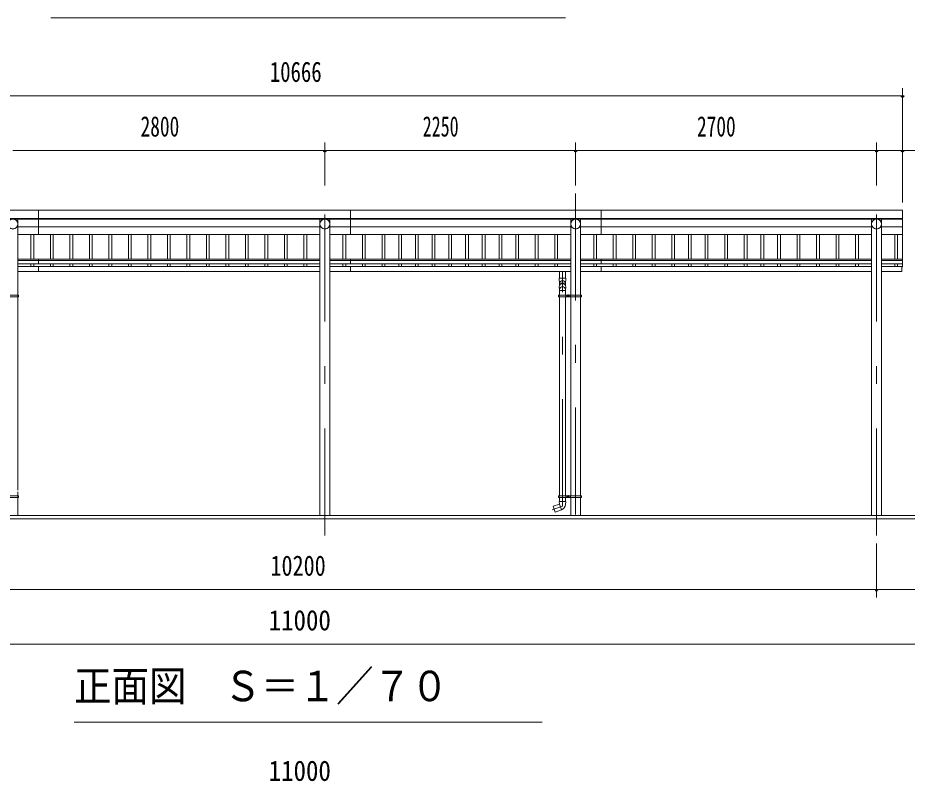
# Model space of a CAD drawing. Units: millimetres, scale not verified, with parts at other scales. Extents: x -31991 to 32006, y -14700 to 14700.
# Drawn here: x -4130 to 3850, y 774 to 7623 of the extents above; entities that cross this region are included whole.
import ezdxf
from ezdxf.enums import TextEntityAlignment as Align

# ---------------------------------------------------------------- set-up
doc = ezdxf.new("R2010")
doc.units = ezdxf.units.MM
doc.header["$LTSCALE"] = 80
doc.linetypes.add('USER3', pattern=[24, 12, -5, 2, -5])
for name, color, linetype, lineweight in [('0-2_1-07BOLD', 7, 'Continuous', 18), ('0-3_1-27CENTER', 3, 'USER3', 18), ('0-4_1-47THIN', 4, 'Continuous', 18), ('0-5_1-57DIM', 3, 'Continuous', 18)]:
    doc.layers.add(name, color=color, linetype=linetype, lineweight=lineweight)
doc.styles.add('ＭＳ ゴシック', font='')
doc.styles.get('ＭＳ ゴシック').set_extended_font_data('MS Gothic')

msp = doc.modelspace()

# ---------------------------------------------------------------- linework, layer by layer
at = {"layer": '0-2_1-07BOLD'}
for p, q in [((-3944.87, 5896.54), (-3944.87, 5678.35)), ((-1144.88, 5678.35), (-1144.88, 5896.54)), ((1105.13, 5896.54), (1105.13, 5678.35)), ((-6857.87, 5821.4), (3808.13, 5821.4)), ((3808.13, 5817.33), (-6857.87, 5817.33)), ((-4130.32, 5817.33), (-4130.32, 5135.54)), ((-1419.42, 5747.84), (-4130.32, 5747.84)), ((-1419.42, 5817.33), (-1419.42, 3157.54)), ((-1330.32, 3157.54), (-1330.32, 5817.33)), ((830.57, 5747.84), (-1330.32, 5747.84)), ((830.58, 5135.54), (830.58, 5817.33)), ((919.68, 5817.33), (919.68, 5135.54)), ((3530.57, 5747.84), (919.68, 5747.84)), ((3530.58, 3157.54), (3530.58, 5817.33)), ((3619.67, 5817.33), (3619.67, 3157.54)), ((3619.67, 5747.84), (3808.13, 5747.84)), ((-4130.32, 5678.35), (-1419.42, 5678.35)), ((-1330.32, 5678.35), (830.57, 5678.35)), ((919.68, 5678.35), (3530.57, 5678.35)), ((3808.13, 5678.35), (3619.67, 5678.35)), ((-4130.32, 5456.73), (-1419.42, 5456.73)), ((-1419.42, 5446.3), (-4130.32, 5446.3)), ((-3944.87, 5456.73), (-3944.87, 5416.69)), ((-1330.32, 5456.73), (830.57, 5456.73)), ((830.57, 5446.3), (-1330.32, 5446.3)), ((-1144.88, 5416.69), (-1144.88, 5456.73)), ((919.68, 5456.73), (3530.57, 5456.73)), ((3530.57, 5446.3), (919.68, 5446.3)), ((1105.13, 5456.73), (1105.13, 5416.69)), ((3619.68, 5456.73), (3808.13, 5456.73)), ((3808.13, 5446.3), (3619.68, 5446.3)), ((-4130.32, 5416.69), (-1419.42, 5416.69)), ((-1419.42, 5390.36), (-4130.32, 5390.36)), ((-3944.87, 5390.36), (-3944.87, 5345.36)), ((830.57, 5390.36), (-1330.33, 5390.36)), ((-1330.32, 5416.69), (830.57, 5416.69)), ((-1144.88, 5345.36), (-1144.88, 5390.36)), ((919.68, 5416.69), (3530.57, 5416.69)), ((3530.57, 5390.36), (919.68, 5390.36)), ((1105.13, 5390.36), (1105.13, 5345.36)), ((3619.67, 5416.69), (3808.13, 5416.69)), ((3803.13, 5387.78), (3808.13, 5387.78)), ((-4130.32, 5345.36), (-1419.42, 5345.36)), ((-1330.32, 5345.36), (830.57, 5345.36)), ((729.62, 5285.74), (729.62, 5345.36)), ((784.62, 5345.36), (784.62, 5285.74)), ((919.68, 5345.36), (3530.57, 5345.36)), ((3619.67, 5345.36), (3803.13, 5345.36)), ((-4130.32, 3386.14), (-4130.32, 5117.54)), ((-4128.73, 5135.54), (-4128.73, 5119.54)), ((-4122.63, 5127.54), (-4128.73, 5127.54)), ((728.01, 5127.54), (721.91, 5127.54)), ((728.01, 5119.54), (728.01, 5135.54)), ((729.61, 3335.54), (729.61, 5119.54)), ((729.62, 5176.09), (784.62, 5176.09)), ((784.62, 5119.54), (784.62, 3335.54)), ((786.21, 5135.54), (786.21, 5119.54)), ((828.96, 5135.54), (828.96, 5119.54)), ((830.57, 5119.54), (830.57, 3335.54)), ((830.58, 3386.14), (830.58, 5117.54)), ((919.67, 5119.54), (919.67, 3335.54)), ((919.68, 3386.14), (919.68, 5117.54)), ((921.26, 5135.54), (921.26, 5119.54)), ((927.36, 5127.54), (921.26, 5127.54)), ((-4130.32, 3335.54), (-4130.32, 3370.14)), ((830.58, 3335.54), (830.58, 3370.14)), ((919.68, 3335.54), (919.68, 3370.14)), ((-4130.32, 3319.54), (-4130.32, 3157.54)), ((-4128.73, 3335.54), (-4128.73, 3319.54)), ((-4128.73, 3327.54), (-4122.63, 3327.54)), ((728.01, 3327.54), (721.91, 3327.54)), ((728.01, 3319.54), (728.01, 3335.54)), ((786.12, 3282.63), (728.11, 3282.63)), ((729.61, 3282.63), (729.61, 3319.54)), ((786.12, 3282.63), (784.36, 3256.84)), ((784.62, 3319.54), (784.62, 3282.63)), ((786.21, 3335.54), (786.21, 3319.54)), ((828.96, 3319.54), (828.96, 3335.54)), ((830.57, 3157.54), (830.57, 3319.54)), ((830.58, 3319.54), (830.58, 3157.54)), ((919.67, 3157.54), (919.67, 3319.54)), ((919.68, 3319.54), (919.68, 3157.54)), ((921.26, 3335.54), (921.26, 3319.54)), ((921.26, 3327.54), (927.36, 3327.54)), ((-7174.87, 3127.54), (4125.13, 3127.54))]:
    msp.add_line(p, q, dxfattribs=at)
for points in [[(3808.13, 5387.78), (3808.13, 5896.54), (-6857.87, 5896.54), (-6857.87, 5387.78), (-6852.87, 5387.78)], [(3803.13, 5345.36), (3803.13, 5390.36), (3619.67, 5390.36)], [(729.62, 5217.98), (729.62, 5236.07), (727.62, 5285.74), (786.61, 5285.74)], [(786.61, 5285.74), (784.62, 5236.07), (784.62, 5217.97)], [(729.62, 5135.54), (729.62, 5183.03), (727.62, 5208.87)], [(786.61, 5209), (784.62, 5183.03), (784.62, 5135.54)], [(728.12, 3282.63), (729.61, 3260.63), (748.43, 3208.95)], [(748.14, 3208.85), (692.04, 3188.43), (673.23, 3240.11), (729.61, 3260.63)], [(3975.13, 3157.54), (-7024.87, 3157.54), (-7024.87, 3127.54)]]:
    msp.add_lwpolyline(points, dxfattribs=at)
for points in [[(-4122.63, 5119.54), (-4328.09, 5119.54), (-4328.09, 5135.54), (-4122.63, 5135.54)], [(927.36, 5119.54), (927.36, 5135.54), (721.91, 5135.54), (721.91, 5119.54)], [(802.59, 5130.42), (802.59, 5124.65), (807.59, 5121.77), (812.59, 5124.65), (812.59, 5130.42), (807.59, 5133.31)], [(-4122.63, 3335.54), (-4122.63, 3319.54), (-4328.09, 3319.54), (-4328.09, 3335.54)], [(927.36, 3335.54), (721.91, 3335.54), (721.91, 3319.54), (927.36, 3319.54)], [(812.59, 3330.43), (807.59, 3333.31), (802.59, 3330.43), (802.59, 3324.65), (807.59, 3321.77), (812.59, 3324.65)]]:
    msp.add_lwpolyline(points, close=True, dxfattribs=at)
for centre, radius in [((-4174.87, 5772.78), 44.55), ((-1374.87, 5772.78), 44.55), ((875.12, 5772.78), 44.55), ((3575.13, 5772.78), 44.55), ((807.59, 5127.54), 6.25), ((807.59, 5127.54), 4.9), ((807.59, 3327.54), 6.25), ((807.59, 3327.54), 4.9)]:
    msp.add_circle(centre, radius, dxfattribs=at)
for centre, radius, start, end in [((-4174.87, 5772.09), 44.55, 180, 0), ((-1374.87, 5772.09), 44.55, 180, 0), ((875.12, 5772.09), 44.55, 180, 0), ((3575.13, 5772.09), 44.55, 180, 0), ((757.12, 5207.16), 29.55, 3.56303, 176.43697), ((757.12, 5236.37), 27.55, 3.55867, 176.44133), ((757.12, 5215.66), 27.55, 3.55867, 176.44133), ((757.12, 5182.05), 27.55, 3.55867, 176.44133), ((729.49, 3260.59), 55, 289.83269, 356.09424)]:
    msp.add_arc(centre, radius, start, end, dxfattribs=at)
at = {"layer": '0-3_1-27CENTER'}
for p, q in [((-1374.87, 2977.54), (-1374.87, 6047.54)), ((875.13, 6047.54), (875.13, 2977.54)), ((3575.13, 2977.54), (3575.13, 6047.54)), ((757.12, 3241.38), (757.12, 5345.36)), ((795.09, 5127.54), (820.09, 5127.54)), ((807.59, 5140.04), (807.59, 5115.04)), ((820.09, 3327.54), (795.09, 3327.54)), ((807.59, 3340.04), (807.59, 3315.04)), ((757.13, 3241.38), (663.86, 3207.43))]:
    msp.add_line(p, q, dxfattribs=at)
at = {"layer": '0-4_1-47THIN'}
for p, q in [((-4012.37, 5456.73), (-4012.37, 5678.35)), ((-3987.37, 5678.35), (-3987.37, 5456.73)), ((-3837.37, 5678.35), (-3837.37, 5456.73)), ((-3812.37, 5456.73), (-3812.37, 5678.35)), ((-3662.37, 5456.73), (-3662.37, 5678.35)), ((-3637.37, 5678.35), (-3637.37, 5456.73)), ((-3487.37, 5678.35), (-3487.37, 5456.73)), ((-3462.37, 5456.73), (-3462.37, 5678.35)), ((-3312.37, 5456.73), (-3312.37, 5678.35)), ((-3287.37, 5678.35), (-3287.37, 5456.73)), ((-3137.37, 5678.35), (-3137.37, 5456.73)), ((-3112.37, 5456.73), (-3112.37, 5678.35)), ((-2962.37, 5456.73), (-2962.37, 5678.35)), ((-2937.37, 5678.35), (-2937.37, 5456.73)), ((-2787.37, 5678.35), (-2787.37, 5456.73)), ((-2762.37, 5456.73), (-2762.37, 5678.35)), ((-2612.37, 5456.73), (-2612.37, 5678.35)), ((-2587.37, 5678.35), (-2587.37, 5456.73)), ((-2437.37, 5678.35), (-2437.37, 5456.73)), ((-2412.37, 5456.73), (-2412.37, 5678.35)), ((-2262.37, 5456.73), (-2262.37, 5678.35)), ((-2237.37, 5678.35), (-2237.37, 5456.73)), ((-2087.37, 5678.35), (-2087.37, 5456.73)), ((-2062.37, 5456.73), (-2062.37, 5678.35)), ((-1912.37, 5456.73), (-1912.37, 5678.35)), ((-1887.37, 5678.35), (-1887.37, 5456.73)), ((-1737.37, 5678.35), (-1737.37, 5456.73)), ((-1712.37, 5456.73), (-1712.37, 5678.35)), ((-1562.37, 5456.73), (-1562.37, 5678.35)), ((-1537.37, 5678.35), (-1537.37, 5456.73)), ((-1212.37, 5678.35), (-1212.37, 5456.73)), ((-1187.37, 5456.73), (-1187.37, 5678.35)), ((-1037.37, 5456.73), (-1037.37, 5678.35)), ((-1012.37, 5678.35), (-1012.37, 5456.73)), ((-862.37, 5678.35), (-862.37, 5456.73)), ((-837.37, 5456.73), (-837.37, 5678.35)), ((-712.37, 5456.73), (-712.37, 5678.35)), ((-687.37, 5678.35), (-687.37, 5456.73)), ((-562.37, 5678.35), (-562.37, 5456.73)), ((-537.37, 5456.73), (-537.37, 5678.35)), ((-412.37, 5456.73), (-412.37, 5678.35)), ((-387.37, 5678.35), (-387.37, 5456.73)), ((-262.37, 5678.35), (-262.37, 5456.73)), ((-237.37, 5456.73), (-237.37, 5678.35)), ((-112.37, 5456.73), (-112.37, 5678.35)), ((-87.37, 5678.35), (-87.37, 5456.73)), ((37.63, 5678.35), (37.63, 5456.73)), ((62.63, 5456.73), (62.63, 5678.35)), ((187.63, 5456.73), (187.63, 5678.35)), ((212.63, 5678.35), (212.63, 5456.73)), ((337.63, 5678.35), (337.63, 5456.73)), ((362.63, 5456.73), (362.63, 5678.35)), ((512.63, 5456.73), (512.63, 5678.35)), ((537.63, 5678.35), (537.63, 5456.73)), ((687.63, 5678.35), (687.63, 5456.73)), ((712.63, 5456.73), (712.63, 5678.35)), ((1037.63, 5456.73), (1037.63, 5678.35)), ((1062.63, 5678.35), (1062.63, 5456.73)), ((1212.63, 5678.35), (1212.63, 5456.73)), ((1237.63, 5456.73), (1237.63, 5678.35)), ((1387.63, 5456.73), (1387.63, 5678.35)), ((1412.63, 5678.35), (1412.63, 5456.73)), ((1562.63, 5678.35), (1562.63, 5456.73)), ((1587.63, 5456.73), (1587.63, 5678.35)), ((1737.62, 5456.73), (1737.62, 5678.35)), ((1762.63, 5678.35), (1762.63, 5456.73)), ((1887.63, 5678.35), (1887.63, 5456.73)), ((1912.63, 5456.73), (1912.63, 5678.35)), ((2037.62, 5456.73), (2037.62, 5678.35)), ((2062.62, 5678.35), (2062.62, 5456.73)), ((2212.63, 5678.35), (2212.63, 5456.73)), ((2237.63, 5456.73), (2237.63, 5678.35)), ((2387.62, 5456.73), (2387.62, 5678.35)), ((2412.62, 5678.35), (2412.62, 5456.73)), ((2537.63, 5678.35), (2537.63, 5456.73)), ((2562.63, 5456.73), (2562.63, 5678.35)), ((2687.62, 5456.73), (2687.62, 5678.35)), ((2712.63, 5678.35), (2712.63, 5456.73)), ((2862.63, 5678.35), (2862.63, 5456.73)), ((2887.63, 5456.73), (2887.63, 5678.35)), ((3037.63, 5456.73), (3037.63, 5678.35)), ((3062.63, 5678.35), (3062.63, 5456.73)), ((3212.63, 5678.35), (3212.63, 5456.73)), ((3237.63, 5456.73), (3237.63, 5678.35)), ((3387.63, 5456.73), (3387.63, 5678.35)), ((3412.63, 5678.35), (3412.63, 5456.73)), ((3737.63, 5678.35), (3737.63, 5456.73)), ((3762.63, 5456.73), (3762.63, 5678.35)), ((-4012.37, 5390.36), (-4012.37, 5416.69)), ((-3987.37, 5416.69), (-3987.37, 5390.36)), ((-3837.37, 5416.69), (-3837.37, 5390.36)), ((-3812.37, 5390.36), (-3812.37, 5416.69)), ((-3662.37, 5390.36), (-3662.37, 5416.69)), ((-3637.37, 5416.69), (-3637.37, 5390.36)), ((-3487.37, 5416.69), (-3487.37, 5390.36)), ((-3462.37, 5390.36), (-3462.37, 5416.69)), ((-3312.37, 5390.36), (-3312.37, 5416.69)), ((-3287.37, 5416.69), (-3287.37, 5390.36)), ((-3137.37, 5416.69), (-3137.37, 5390.36)), ((-3112.37, 5390.36), (-3112.37, 5416.69)), ((-2962.37, 5390.36), (-2962.37, 5416.69)), ((-2937.37, 5416.69), (-2937.37, 5390.36)), ((-2787.37, 5416.69), (-2787.37, 5390.36)), ((-2762.37, 5390.36), (-2762.37, 5416.69)), ((-2612.37, 5390.36), (-2612.37, 5416.69)), ((-2587.37, 5416.69), (-2587.37, 5390.36)), ((-2437.37, 5416.69), (-2437.37, 5390.36)), ((-2412.37, 5390.36), (-2412.37, 5416.69)), ((-2262.37, 5390.36), (-2262.37, 5416.69)), ((-2237.37, 5416.69), (-2237.37, 5390.36)), ((-2087.37, 5416.69), (-2087.37, 5390.36)), ((-2062.37, 5390.36), (-2062.37, 5416.69)), ((-1912.37, 5390.36), (-1912.37, 5416.69)), ((-1887.37, 5416.69), (-1887.37, 5390.36)), ((-1737.37, 5416.69), (-1737.37, 5390.36)), ((-1712.37, 5390.36), (-1712.37, 5416.69)), ((-1562.37, 5390.36), (-1562.37, 5416.69)), ((-1537.37, 5416.69), (-1537.37, 5390.36)), ((-1212.37, 5416.69), (-1212.37, 5390.36)), ((-1187.37, 5390.36), (-1187.37, 5416.69)), ((-1037.37, 5390.36), (-1037.37, 5416.69)), ((-1012.37, 5416.69), (-1012.37, 5390.36)), ((-862.37, 5416.69), (-862.37, 5390.36)), ((-837.37, 5390.36), (-837.37, 5416.69)), ((-712.37, 5390.36), (-712.37, 5416.69)), ((-687.37, 5416.69), (-687.37, 5390.36)), ((-562.37, 5416.69), (-562.37, 5390.36)), ((-537.37, 5390.36), (-537.37, 5416.69)), ((-412.37, 5390.36), (-412.37, 5416.69)), ((-387.37, 5416.69), (-387.37, 5390.36)), ((-262.37, 5416.69), (-262.37, 5390.36)), ((-237.37, 5390.36), (-237.37, 5416.69)), ((-112.37, 5390.36), (-112.37, 5416.69)), ((-87.37, 5416.69), (-87.37, 5390.36)), ((37.63, 5416.69), (37.63, 5390.36)), ((62.63, 5390.36), (62.63, 5416.69)), ((187.63, 5390.36), (187.63, 5416.69)), ((212.63, 5416.69), (212.63, 5390.36)), ((337.63, 5416.69), (337.63, 5390.36)), ((362.63, 5390.36), (362.63, 5416.69)), ((512.63, 5390.36), (512.63, 5416.69)), ((537.63, 5416.69), (537.63, 5390.36)), ((687.63, 5416.69), (687.63, 5390.36)), ((712.63, 5390.36), (712.63, 5416.69)), ((1037.63, 5390.36), (1037.63, 5416.69)), ((1062.63, 5416.69), (1062.63, 5390.36)), ((1212.63, 5416.69), (1212.63, 5390.36)), ((1237.63, 5390.36), (1237.63, 5416.69)), ((1387.63, 5390.36), (1387.63, 5416.69)), ((1412.63, 5416.69), (1412.63, 5390.36)), ((1562.63, 5416.69), (1562.63, 5390.36)), ((1587.63, 5390.36), (1587.63, 5416.69)), ((1737.62, 5390.36), (1737.62, 5416.69)), ((1762.63, 5416.69), (1762.63, 5390.36)), ((1887.63, 5416.69), (1887.63, 5390.36)), ((1912.63, 5390.36), (1912.63, 5416.69)), ((2037.62, 5390.36), (2037.62, 5416.69)), ((2062.62, 5416.69), (2062.62, 5390.36)), ((2212.63, 5416.69), (2212.63, 5390.36)), ((2237.63, 5390.36), (2237.63, 5416.69)), ((2387.62, 5390.36), (2387.62, 5416.69)), ((2412.62, 5416.69), (2412.62, 5390.36)), ((2537.63, 5416.69), (2537.63, 5390.36)), ((2562.63, 5390.36), (2562.63, 5416.69)), ((2687.62, 5390.36), (2687.62, 5416.69)), ((2712.63, 5416.69), (2712.63, 5390.36)), ((2862.63, 5416.69), (2862.63, 5390.36)), ((2887.63, 5390.36), (2887.63, 5416.69)), ((3037.63, 5390.36), (3037.63, 5416.69)), ((3062.63, 5416.69), (3062.63, 5390.36)), ((3212.63, 5416.69), (3212.63, 5390.36)), ((3237.63, 5390.36), (3237.63, 5416.69)), ((3387.63, 5390.36), (3387.63, 5416.69)), ((3412.63, 5416.69), (3412.63, 5390.36)), ((3737.63, 5416.69), (3737.63, 5390.36)), ((3762.63, 5390.36), (3762.63, 5416.69))]:
    msp.add_line(p, q, dxfattribs=at)
at = {"layer": '0-5_1-57DIM'}
for p, q in [((-3834.87, 7622.54), (785.13, 7622.54)), ((3808.13, 5966.54), (3808.13, 6992.54)), ((-6857.87, 6922.54), (3808.13, 6922.54)), ((3822.13, 6922.54), (3794.13, 6922.54)), ((-1374.87, 6117.54), (-1374.87, 6502.54)), ((875.13, 6502.54), (875.13, 6117.54)), ((3575.13, 6117.54), (3575.13, 6502.54)), ((-4174.87, 6432.54), (-1374.87, 6432.54)), ((-1360.87, 6432.54), (-1388.87, 6432.54)), ((-1374.87, 6432.54), (875.13, 6432.54)), ((889.13, 6432.54), (861.13, 6432.54)), ((875.13, 6432.54), (3575.13, 6432.54)), ((3589.13, 6432.54), (3561.13, 6432.54)), ((3575.13, 6432.54), (3808.13, 6432.54)), ((3822.13, 6432.54), (3794.13, 6432.54)), ((3808.13, 6432.54), (4357.63, 6432.54)), ((3575.13, 2422.54), (3575.13, 2907.54)), ((-6624.87, 2492.54), (3575.13, 2492.54)), ((3589.13, 2492.54), (3561.13, 2492.54)), ((3575.13, 2492.54), (3975.13, 2492.54)), ((-7024.87, 2002.54), (3975.13, 2002.54)), ((575.13, 1302.54), (-3624.87, 1302.54))]:
    msp.add_line(p, q, dxfattribs=at)
for centre in [(3808.13, 6922.54), (-1374.87, 6432.54), (875.13, 6432.54), (3575.13, 6432.54), (3808.13, 6432.54), (3575.13, 2492.54)]:
    msp.add_arc(centre, 14, 180, 0, dxfattribs=at)

# ---------------------------------------------------------------- texts
at = {"layer": '0-5_1-57DIM', "color": 7, "style": 'ＭＳ ゴシック'}
for s, height, width, p in [('10666', 182.3, 0.75, (-1868.75, 6992.54)), ('2800', 182.3, 0.7, (-3028.65, 6502.54)), ('2250', 182.3, 0.65, (-497.23, 6502.54)), ('2700', 182.3, 0.7, (1963.89, 6502.54)), ('10200', 182.3, 0.8, (-1863.3, 2562.54)), ('11000', 182.3, 0.9, (-1879.14, 2072.54)), ('正面図\u3000Ｓ＝１／７０', 273.5, 0.9, (-3624.87, 1409.85)), ('11000', 182.3, 0.9, (-1879.13, 722.54))]:
    msp.add_text(s, height=height, dxfattribs=dict(at, width=width)).set_placement(p, align=Align.BOTTOM_LEFT)

doc.saveas('drawing.dxf')
